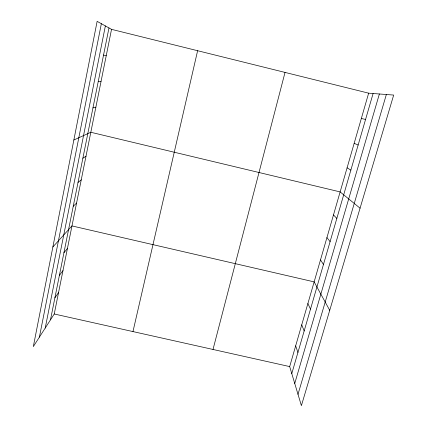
<?xml version="1.0" encoding="UTF-8"?>
<svg xmlns="http://www.w3.org/2000/svg" width="427" height="427" viewBox="0 0 427 427"><rect width="100%" height="100%" fill="white"/><g stroke="black" fill="none" stroke-linecap="round" stroke-linejoin="round"><path stroke-width="0.64" d="M39.396 337.133L101.354 23.698M45.219 328.059L105.368 25.924M50.487 319.844L108.976 27.931M54.24 313.994L111.532 29.351L97.132 21.35L33.322 346.601L54.24 313.994L289.677 366.585L301.398 405.65L393.678 95.066L368.65 93.171L111.532 29.351M132.968 331.576L197.616 50.717M213.009 349.457L285.028 72.414M289.677 366.585L368.65 93.171M291.785 373.604L373.097 93.508M294.742 383.457L379.379 93.983M297.998 394.329L386.355 94.511M54.902 297.822L58.574 292.474M59.38 275.463L62.966 270.627M63.933 252.752L67.434 248.45M52.873 246.945L71.966 225.926L314.144 281.879L329.724 310.317M73.247 206.246L76.566 203.06M78.018 182.436L81.242 179.831M82.87 158.241L85.992 156.239M73.855 140.008L90.818 132.274L340.127 191.91L360.068 208.195M92.958 107.892L95.867 107.177M98.205 81.69L101.002 81.664M361.343 118.46L365.56 119.475M103.542 55.046L106.222 55.729M354.154 143.344L358.146 145.009M347.087 167.822L350.861 170.117M333.482 214.925L336.839 218.405M326.938 237.583L330.103 241.618M320.49 259.899L323.469 264.473M307.888 303.533L310.504 309.132M301.729 324.862L304.168 330.952M295.66 345.875L297.929 352.44"/></g></svg>
